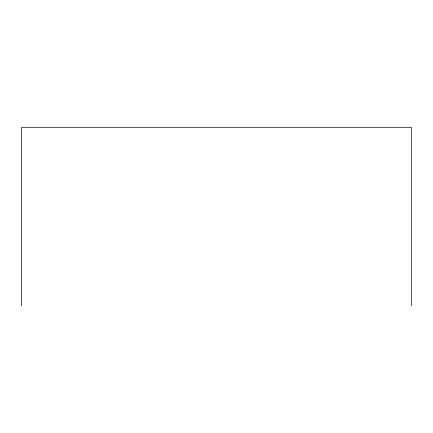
<?xml version="1.0" encoding="UTF-8"?>
<svg xmlns="http://www.w3.org/2000/svg" width="433" height="433" viewBox="0 0 433 433"><rect width="100%" height="100%" fill="white"/><g stroke="black" fill="none" stroke-linecap="round" stroke-linejoin="round"><path stroke-width="0.65" d="M411.35 305.693L411.35 127.307L21.65 127.307L21.65 305.693"/></g></svg>
